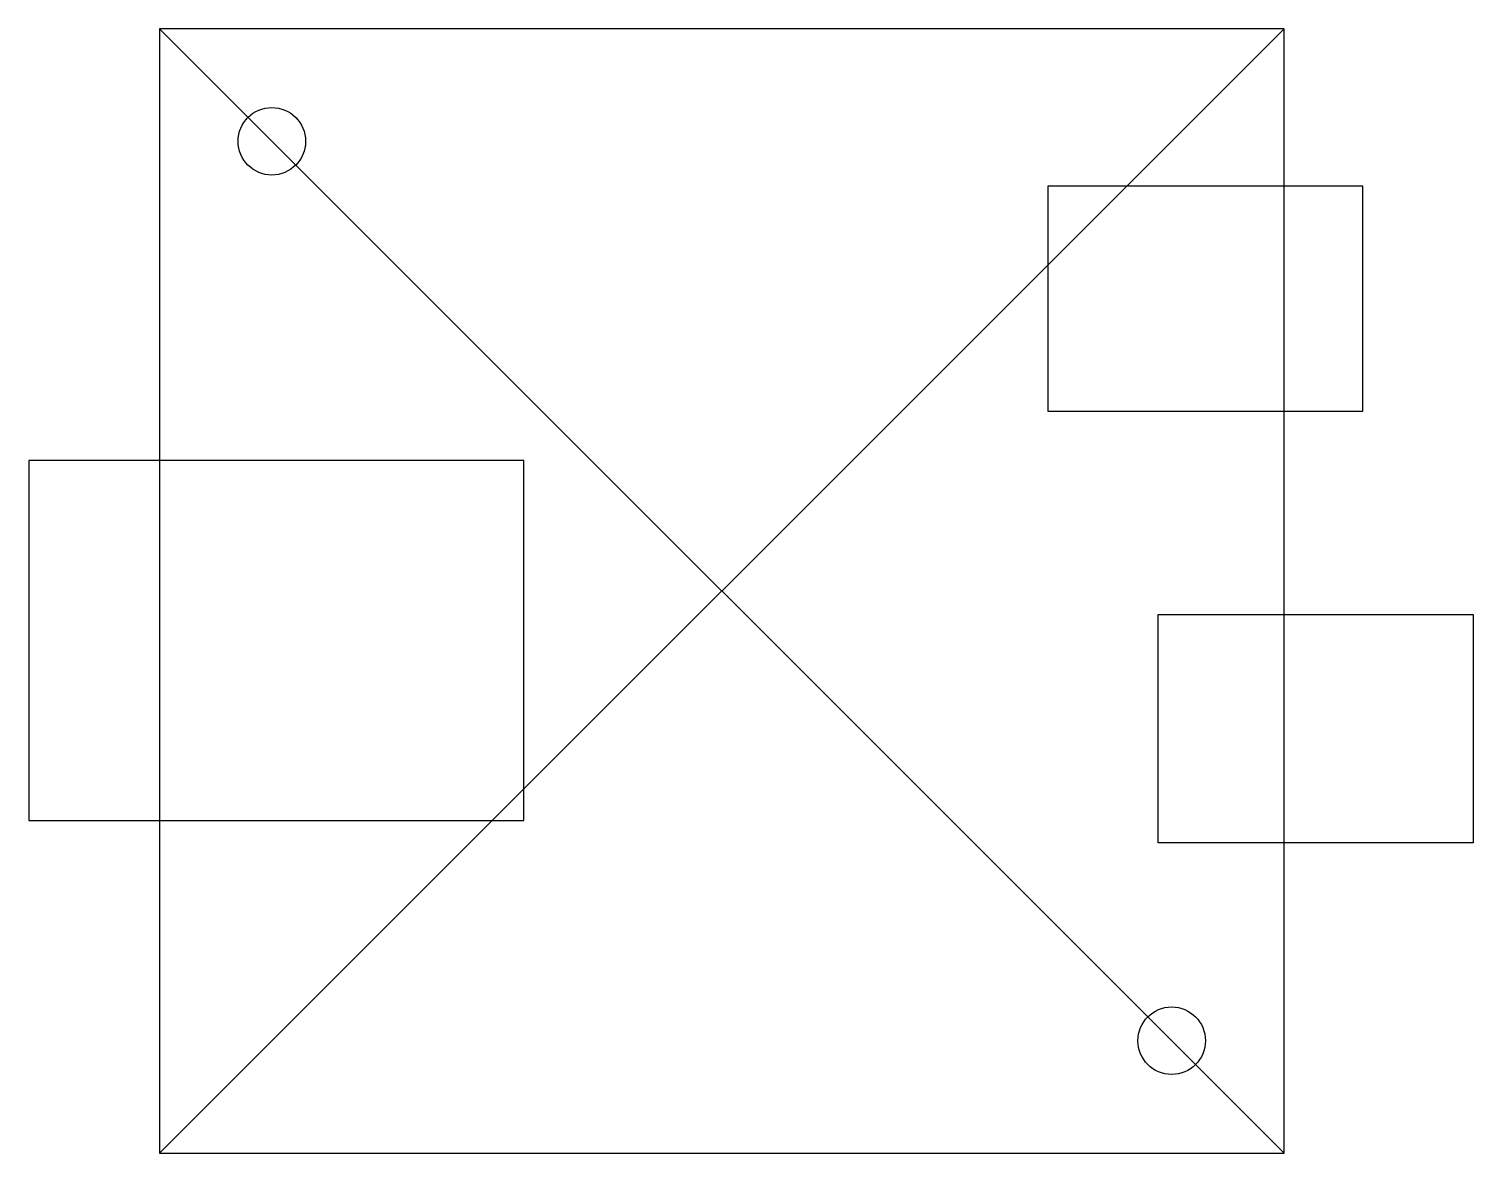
# Model space of a CAD drawing. Header units: millimetres. Extents: x -30.8 to 33.4, y -25 to 25.
import ezdxf

# ---------------------------------------------------------------- set-up
doc = ezdxf.new("R2010")
doc.units = ezdxf.units.MM

msp = doc.modelspace()

# ---------------------------------------------------------------- linework, layer by layer
for p, q in [((25, -25), (-25, 25)), ((-25, -25), (25, 25)), ((-25, 25), (-25, -25)), ((25, 25), (-25, 25)), ((25, -25), (25, 25)), ((14.5, 18), (14.5, 8)), ((28.5, 18), (14.5, 18)), ((28.5, 8), (28.5, 18)), ((14.5, 8), (28.5, 8)), ((-30.8, 5.8), (-30.8, -10.2)), ((-8.8, 5.8), (-30.8, 5.8)), ((-8.8, -10.2), (-8.8, 5.8)), ((19.4, -1.04), (33.4, -1.04)), ((19.4, -11.2), (19.4, -1.04)), ((33.4, -1.04), (33.4, -11.2)), ((-30.8, -10.2), (-8.8, -10.2)), ((33.4, -11.2), (19.4, -11.2)), ((-25, -25), (25, -25))]:
    msp.add_line(p, q)
for centre in [(-20, 20), (20, -20)]:
    msp.add_circle(centre, 1.5)

doc.saveas('drawing.dxf')
